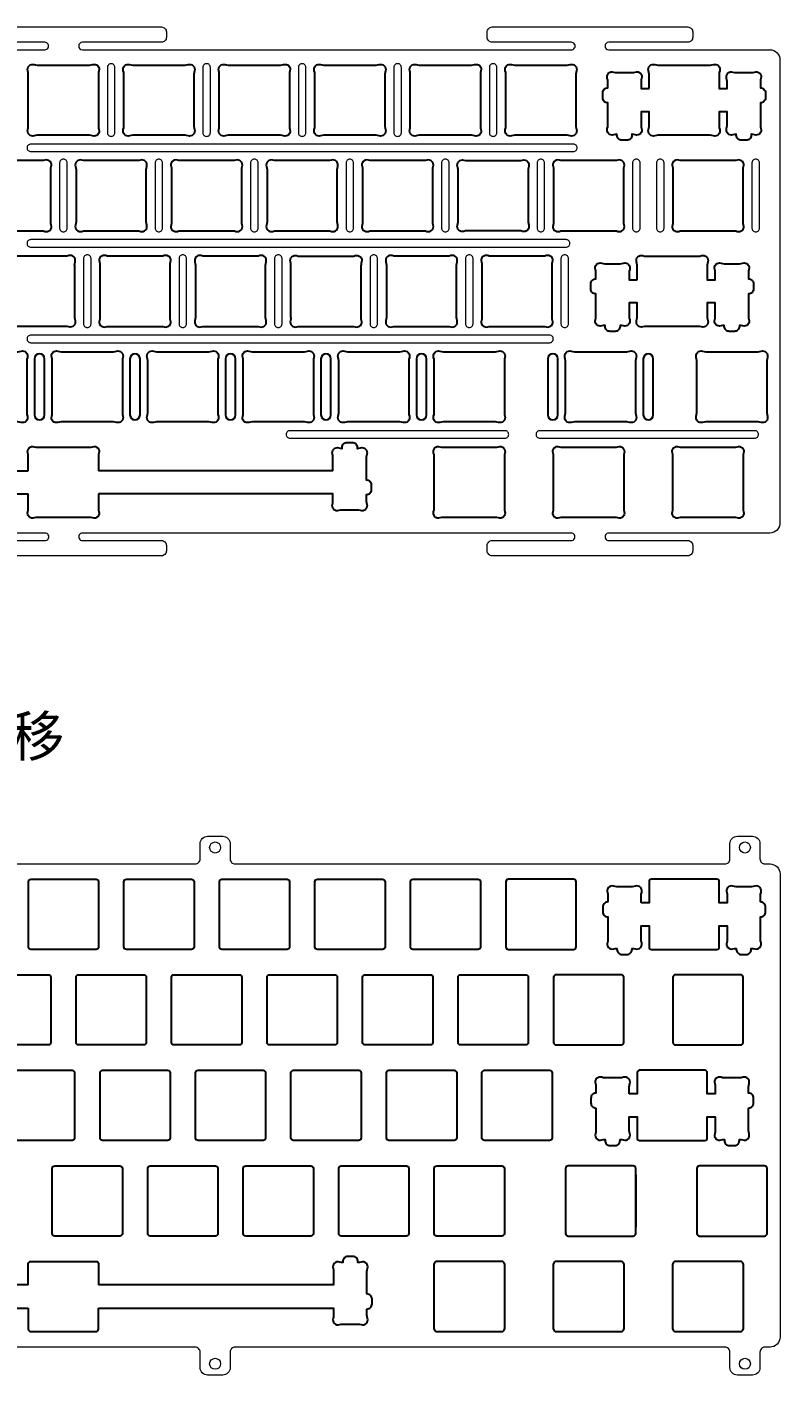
# Model space of a CAD drawing. Header units: millimetres. Extents: x 3201 to 5715, y 849 to 1652.
# Drawn here: x 4389.7 to 4540, y 1210.3 to 1479.1 of the extents above; entities that cross this region are included whole.
import ezdxf

# ---------------------------------------------------------------- set-up
doc = ezdxf.new("R2010")
doc.units = ezdxf.units.MM
doc.layers.add('1', color=7, linetype='Continuous', lineweight=0)
doc.layers.add('定位板 v10 v5 v1_定位板 v10 v5_定位板 v9_Sketch2', color=7, linetype='Continuous')
doc.styles.add('MtXpl_', font='')
doc.styles.get('MtXpl_').set_extended_font_data('SimSun')

msp = doc.modelspace()

# ---------------------------------------------------------------- linework, layer by layer
at = {"color": 0}
for p, q in [((4450.78, 1390.55), (4404.01, 1390.55)), ((4343.23, 1385.95), (4390.01, 1385.95))]:
    msp.add_line(p, q, dxfattribs=at)
msp.add_line((4511.18, 1250.19), (4511.18, 1239.75))
at = {"color": 7, "linetype": 'Continuous', "lineweight": 25}
for p, q in [((4470.97, 1219.42), (4470.97, 1232.42)), ((4484.97, 1232.42), (4484.97, 1219.42)), ((4494.78, 1219.42), (4494.78, 1232.42)), ((4508.78, 1232.42), (4508.78, 1219.42)), ((4518.59, 1219.42), (4518.59, 1232.42)), ((4532.59, 1232.42), (4532.59, 1219.42))]:
    msp.add_line(p, q, dxfattribs=at)
at = {"color": 7}
msp.add_line((4343.27, 1223.62), (4390.01, 1223.62), dxfattribs=at)
for points in [[(4404.1, 1470.29, 0.078597), (4404.01, 1469.67), (4404.01, 1459.23, 0.078597), (4404.1, 1458.61, -0.612516), (4402.84, 1457.35, 0.078597), (4402.23, 1457.45), (4391.78, 1457.45, 0.078597), (4391.17, 1457.35, -0.612516), (4389.91, 1458.61, 0.078597), (4390.01, 1459.23), (4390.01, 1469.67, 0.078597), (4389.91, 1470.29, -0.612516), (4391.17, 1471.55, 0.078597), (4391.78, 1471.45), (4402.23, 1471.45, 0.078597), (4402.84, 1471.55, -0.612516)], [(4423.15, 1470.29, 0.078597), (4423.06, 1469.67), (4423.06, 1459.23, 0.078597), (4423.15, 1458.61, -0.612516), (4421.89, 1457.35, 0.078597), (4421.28, 1457.45), (4410.83, 1457.45, 0.078597), (4410.22, 1457.35, -0.612516), (4408.96, 1458.61, 0.078597), (4409.06, 1459.23), (4409.06, 1469.67, 0.078597), (4408.96, 1470.29, -0.612516), (4410.22, 1471.55, 0.078597), (4410.83, 1471.45), (4421.28, 1471.45, 0.078597), (4421.89, 1471.55, -0.612516)], [(4442.2, 1470.29, 0.078597), (4442.11, 1469.67), (4442.11, 1459.23, 0.078597), (4442.2, 1458.61, -0.612516), (4440.94, 1457.35, 0.078597), (4440.33, 1457.45), (4429.88, 1457.45, 0.078597), (4429.27, 1457.35, -0.612516), (4428.01, 1458.61, 0.078597), (4428.11, 1459.23), (4428.11, 1469.67, 0.078597), (4428.01, 1470.29, -0.612516), (4429.27, 1471.55, 0.078597), (4429.88, 1471.45), (4440.33, 1471.45, 0.078597), (4440.94, 1471.55, -0.612516)], [(4461.25, 1470.29, 0.078597), (4461.16, 1469.67), (4461.16, 1459.23, 0.078597), (4461.25, 1458.61, -0.612516), (4459.99, 1457.35, 0.078597), (4459.38, 1457.45), (4448.93, 1457.45, 0.078597), (4448.32, 1457.35, -0.612516), (4447.06, 1458.61, 0.078597), (4447.16, 1459.23), (4447.16, 1469.67, 0.078597), (4447.06, 1470.29, -0.612516), (4448.32, 1471.55, 0.078597), (4448.93, 1471.45), (4459.38, 1471.45, 0.078597), (4459.99, 1471.55, -0.612516)], [(4480.3, 1470.29, 0.078597), (4480.21, 1469.67), (4480.21, 1459.23, 0.078597), (4480.3, 1458.61, -0.612516), (4479.04, 1457.35, 0.078597), (4478.43, 1457.45), (4467.98, 1457.45, 0.078597), (4467.37, 1457.35, -0.612516), (4466.11, 1458.61, 0.078597), (4466.21, 1459.23), (4466.21, 1469.67, 0.078597), (4466.11, 1470.29, -0.612516), (4467.37, 1471.55, 0.078597), (4467.98, 1471.45), (4478.43, 1471.45, 0.078597), (4479.04, 1471.55, -0.612516)], [(4498.09, 1457.35, 0.078597), (4497.48, 1457.45), (4487.03, 1457.45, 0.078597), (4486.42, 1457.35, -0.612516), (4485.16, 1458.61, 0.078597), (4485.26, 1459.23), (4485.26, 1469.67, 0.078597), (4485.16, 1470.29, -0.612516), (4486.42, 1471.55, 0.078597), (4487.03, 1471.45), (4497.48, 1471.45, 0.078597), (4498.09, 1471.55, -0.612516), (4499.35, 1470.29, 0.078597), (4499.26, 1469.67), (4499.26, 1459.23, 0.078597), (4499.35, 1458.61, -0.612516)], [(4380.38, 1439.56, 0.612516), (4381.64, 1438.3, -0.078597), (4382.26, 1438.4), (4392.7, 1438.4, -0.078597), (4393.32, 1438.3, 0.612516), (4394.58, 1439.56, -0.078597), (4394.48, 1440.18), (4394.48, 1450.62, -0.078597), (4394.58, 1451.24, 0.612516), (4393.32, 1452.5, -0.078597), (4392.7, 1452.4), (4382.26, 1452.4, -0.078597), (4381.64, 1452.5, 0.612516), (4380.38, 1451.24, -0.078597), (4380.48, 1450.62), (4380.48, 1440.18, -0.078597)], [(4399.43, 1439.56, 0.612516), (4400.69, 1438.3, -0.078597), (4401.31, 1438.4), (4411.75, 1438.4, -0.078597), (4412.37, 1438.3, 0.612516), (4413.63, 1439.56, -0.078597), (4413.53, 1440.18), (4413.53, 1450.62, -0.078597), (4413.63, 1451.24, 0.612516), (4412.37, 1452.5, -0.078597), (4411.75, 1452.4), (4401.31, 1452.4, -0.078597), (4400.69, 1452.5, 0.612516), (4399.43, 1451.24, -0.078597), (4399.53, 1450.62), (4399.53, 1440.18, -0.078597)], [(4451.73, 1451.24, 0.612516), (4450.47, 1452.5, -0.078597), (4449.85, 1452.4), (4439.41, 1452.4, -0.078597), (4438.79, 1452.5, 0.612516), (4437.53, 1451.24, -0.078597), (4437.63, 1450.62), (4437.63, 1440.18, -0.078597), (4437.53, 1439.56, 0.612516), (4438.79, 1438.3, -0.078597), (4439.41, 1438.4), (4449.85, 1438.4, -0.078597), (4450.47, 1438.3, 0.612516), (4451.73, 1439.56, -0.078597), (4451.63, 1440.18), (4451.63, 1450.62, -0.078597)], [(4476.89, 1452.5, 0.078597), (4477.51, 1452.4), (4487.95, 1452.4, 0.078597), (4488.57, 1452.5, -0.612516), (4489.83, 1451.24, 0.078597), (4489.73, 1450.62), (4489.73, 1440.18, 0.078597), (4489.83, 1439.56, -0.612516), (4488.57, 1438.3, 0.078597), (4487.95, 1438.4), (4477.51, 1438.4, 0.078597), (4476.89, 1438.3, -0.612516), (4475.63, 1439.56, 0.078597), (4475.73, 1440.18), (4475.73, 1450.62, 0.078597), (4475.63, 1451.24, -0.612516)], [(4495.94, 1452.5, 0.612516), (4494.68, 1451.24, -0.078597), (4494.78, 1450.62), (4494.78, 1440.18, -0.078597), (4494.68, 1439.56, 0.612516), (4495.94, 1438.3, -0.078597), (4496.56, 1438.4), (4507, 1438.4, -0.078597), (4507.62, 1438.3, 0.612516), (4508.88, 1439.56, -0.078597), (4508.78, 1440.18), (4508.78, 1450.62, -0.078597), (4508.88, 1451.24, 0.612516), (4507.62, 1452.5, -0.078597), (4507, 1452.4), (4496.56, 1452.4, -0.078597)], [(4532.69, 1451.24, 0.612516), (4531.43, 1452.5, -0.078597), (4530.81, 1452.4), (4520.37, 1452.4, -0.078597), (4519.75, 1452.5, 0.612516), (4518.49, 1451.24, -0.078597), (4518.59, 1450.62), (4518.59, 1440.18, -0.078597), (4518.49, 1439.56, 0.612516), (4519.75, 1438.3, -0.078597), (4520.37, 1438.4), (4530.81, 1438.4, -0.078597), (4531.43, 1438.3, 0.612516), (4532.69, 1439.56, -0.078597), (4532.59, 1440.18), (4532.59, 1450.62, -0.078597)], [(4405.45, 1433.45, 0.612516), (4404.19, 1432.19, -0.078597), (4404.29, 1431.57), (4404.29, 1421.13, -0.078597), (4404.19, 1420.51, 0.612516), (4405.45, 1419.25, -0.078597), (4406.07, 1419.35), (4416.51, 1419.35, -0.078597), (4417.13, 1419.25, 0.612516), (4418.39, 1420.51, -0.078597), (4418.29, 1421.13), (4418.29, 1431.57, -0.078597), (4418.39, 1432.19, 0.612516), (4417.13, 1433.45, -0.078597), (4416.51, 1433.35), (4406.07, 1433.35, -0.078597)], [(4424.51, 1433.45, 0.612516), (4423.25, 1432.19, -0.078597), (4423.34, 1431.57), (4423.34, 1421.13, -0.078597), (4423.25, 1420.51, 0.612516), (4424.51, 1419.25, -0.078597), (4425.12, 1419.35), (4435.56, 1419.35, -0.078597), (4436.18, 1419.25, 0.612516), (4437.44, 1420.51, -0.078597), (4437.34, 1421.13), (4437.34, 1431.57, -0.078597), (4437.44, 1432.19, 0.612516), (4436.18, 1433.45, -0.078597), (4435.56, 1433.35), (4425.12, 1433.35, -0.078597)], [(4462.61, 1433.45, 0.612516), (4461.35, 1432.19, -0.078597), (4461.44, 1431.57), (4461.44, 1421.13, -0.078597), (4461.35, 1420.51, 0.612516), (4462.61, 1419.25, -0.078597), (4463.22, 1419.35), (4473.66, 1419.35, -0.078597), (4474.28, 1419.25, 0.612516), (4475.54, 1420.51, -0.078597), (4475.44, 1421.13), (4475.44, 1431.57, -0.078597), (4475.54, 1432.19, 0.612516), (4474.28, 1433.45, -0.078597), (4473.66, 1433.35), (4463.22, 1433.35, -0.078597)], [(4494.59, 1432.19, 0.612516), (4493.33, 1433.45, -0.078597), (4492.71, 1433.35), (4482.27, 1433.35, -0.078597), (4481.66, 1433.45, 0.612516), (4480.4, 1432.19, -0.078597), (4480.49, 1431.57), (4480.49, 1421.13, -0.078597), (4480.4, 1420.51, 0.612516), (4481.66, 1419.25, -0.078597), (4482.27, 1419.35), (4492.71, 1419.35, -0.078597), (4493.33, 1419.25, 0.612516), (4494.59, 1420.51, -0.078597), (4494.49, 1421.13), (4494.49, 1431.57, -0.078597)]]:
    msp.add_lwpolyline(points, format="xyb", close=True, dxfattribs=at)
at = {"color": 0}
for points in [[(4513.83, 1466.75), (4513.83, 1469.67, 0.078597), (4513.73, 1470.29, -0.612516), (4514.99, 1471.55, 0.078597), (4515.61, 1471.45), (4526.05, 1471.45, 0.078597), (4526.67, 1471.55, -0.612516), (4527.93, 1470.29, 0.078597), (4527.83, 1469.67), (4527.83, 1466.75), (4529.41, 1466.75), (4529.41, 1468.17, 0.078597), (4529.31, 1468.79, -0.612516), (4530.57, 1470.05, 0.078597), (4531.18, 1469.95), (4534.28, 1469.95, 0.078597), (4534.89, 1470.05, -0.612516), (4536.15, 1468.79, 0.078597), (4536.06, 1468.17), (4536.06, 1466.92, -0.414214), (4537.06, 1465.92), (4537.06, 1464.92, -0.414214), (4536.06, 1463.92), (4536.06, 1459.43, 0.078597), (4536.15, 1458.81, -0.612516), (4534.89, 1457.55, 0.078597), (4534.28, 1457.65), (4534.23, 1457.65), (4534.23, 1457.45, -0.414214), (4533.23, 1456.45), (4532.23, 1456.45, -0.414214), (4531.23, 1457.45), (4531.23, 1457.65), (4531.18, 1457.65, 0.078597), (4530.57, 1457.55, -0.612516), (4529.31, 1458.81, 0.078597), (4529.41, 1459.43), (4529.41, 1462.15), (4527.83, 1462.15), (4527.83, 1459.23, 0.078597), (4527.93, 1458.61, -0.612516), (4526.67, 1457.35, 0.078597), (4526.05, 1457.45), (4515.61, 1457.45, 0.078597), (4514.99, 1457.35, -0.612516), (4513.73, 1458.61, 0.078597), (4513.83, 1459.23), (4513.83, 1462.15), (4512.26, 1462.15), (4512.26, 1459.43, 0.078597), (4512.35, 1458.81, -0.612516), (4511.09, 1457.55, 0.078597), (4510.48, 1457.65), (4510.43, 1457.65), (4510.43, 1457.45, -0.414214), (4509.43, 1456.45), (4508.43, 1456.45, -0.414214), (4507.43, 1457.45), (4507.43, 1457.65), (4507.38, 1457.65, 0.078597), (4506.77, 1457.55, -0.612516), (4505.51, 1458.81, 0.078597), (4505.61, 1459.43), (4505.61, 1463.92, -0.414214), (4504.61, 1464.92), (4504.61, 1465.92, -0.414214), (4505.61, 1466.92), (4505.61, 1468.17, 0.078597), (4505.51, 1468.79, -0.612516), (4506.77, 1470.05, 0.078597), (4507.38, 1469.95), (4510.48, 1469.95, 0.078597), (4511.09, 1470.05, -0.612516), (4512.35, 1468.79, 0.078597), (4512.26, 1468.17), (4512.26, 1466.75)], [(4511.45, 1428.65), (4511.45, 1431.57, 0.078597), (4511.35, 1432.19, -0.612516), (4512.61, 1433.45, 0.078597), (4513.23, 1433.35), (4523.67, 1433.35, 0.078597), (4524.29, 1433.45, -0.612516), (4525.55, 1432.19, 0.078597), (4525.45, 1431.57), (4525.45, 1428.65), (4527.02, 1428.65), (4527.02, 1430.07, 0.078597), (4526.93, 1430.69, -0.612516), (4528.19, 1431.95, 0.078597), (4528.8, 1431.85), (4531.89, 1431.85, 0.078597), (4532.51, 1431.95, -0.612516), (4533.77, 1430.69, 0.078597), (4533.67, 1430.07), (4533.67, 1428.82, -0.414214), (4534.67, 1427.82), (4534.67, 1426.82, -0.414214), (4533.67, 1425.82), (4533.67, 1421.33, 0.078597), (4533.77, 1420.71, -0.612516), (4532.51, 1419.45, 0.078597), (4531.89, 1419.55), (4531.85, 1419.55), (4531.85, 1419.35, -0.414214), (4530.85, 1418.35), (4529.85, 1418.35, -0.414214), (4528.85, 1419.35), (4528.85, 1419.55), (4528.8, 1419.55, 0.078597), (4528.19, 1419.45, -0.612516), (4526.93, 1420.71, 0.078597), (4527.02, 1421.33), (4527.02, 1424.05), (4525.45, 1424.05), (4525.45, 1421.13, 0.078597), (4525.55, 1420.51, -0.612516), (4524.29, 1419.25, 0.078597), (4523.67, 1419.35), (4513.23, 1419.35, 0.078597), (4512.61, 1419.25, -0.612516), (4511.35, 1420.51, 0.078597), (4511.45, 1421.13), (4511.45, 1424.05), (4509.87, 1424.05), (4509.87, 1421.33, 0.078597), (4509.97, 1420.71, -0.612516), (4508.71, 1419.45, 0.078597), (4508.09, 1419.55), (4508.05, 1419.55), (4508.05, 1419.35, -0.414214), (4507.05, 1418.35), (4506.05, 1418.35, -0.414214), (4505.05, 1419.35), (4505.05, 1419.55), (4505, 1419.55, 0.078597), (4504.39, 1419.45, -0.612516), (4503.13, 1420.71, 0.078597), (4503.22, 1421.33), (4503.22, 1425.82, -0.414214), (4502.22, 1426.82), (4502.22, 1427.82, -0.414214), (4503.22, 1428.82), (4503.22, 1430.07, 0.078597), (4503.13, 1430.69, -0.612516), (4504.39, 1431.95, 0.078597), (4505, 1431.85), (4508.09, 1431.85, 0.078597), (4508.71, 1431.95, -0.612516), (4509.97, 1430.69, 0.078597), (4509.87, 1430.07), (4509.87, 1428.65)]]:
    msp.add_lwpolyline(points, format="xyb", close=True, dxfattribs=at)
at = {"color": 7}
for points in [[(4432.58, 1450.62, -0.078597), (4432.68, 1451.24, 0.612516), (4431.42, 1452.5, -0.078597), (4430.8, 1452.4), (4420.36, 1452.4, -0.078597), (4419.74, 1452.5, 0.612516), (4418.48, 1451.24, -0.078597), (4418.58, 1450.62), (4418.58, 1440.18, -0.078597), (4418.48, 1439.56, 0.612516), (4419.74, 1438.3, -0.078597), (4420.36, 1438.4), (4430.8, 1438.4, -0.078597), (4431.42, 1438.3, 0.612516), (4432.68, 1439.56, -0.078597), (4432.58, 1440.18), (4432.58, 1450.62)], [(4470.68, 1450.62, -0.078597), (4470.78, 1451.24, 0.612516), (4469.52, 1452.5, -0.078597), (4468.9, 1452.4), (4458.46, 1452.4, -0.078597), (4457.84, 1452.5, 0.612516), (4456.58, 1451.24, -0.078597), (4456.68, 1450.62), (4456.68, 1440.18, -0.078597), (4456.58, 1439.56, 0.612516), (4457.84, 1438.3, -0.078597), (4458.46, 1438.4), (4468.9, 1438.4, -0.078597), (4469.52, 1438.3, 0.612516), (4470.78, 1439.56, -0.078597), (4470.68, 1440.18), (4470.68, 1450.62)], [(4399.24, 1431.57, -0.078597), (4399.34, 1432.19, 0.612516), (4398.08, 1433.45, -0.078597), (4397.46, 1433.35), (4387.02, 1433.35, -0.078597), (4386.4, 1433.45, 0.612516), (4385.14, 1432.19, -0.078597), (4385.24, 1431.57), (4385.24, 1421.13)], [(4442.39, 1421.13), (4442.39, 1431.57, 0.078597), (4442.3, 1432.19, -0.612516), (4443.56, 1433.45, 0.078597), (4444.17, 1433.35), (4454.61, 1433.35, 0.078597), (4455.23, 1433.45, -0.612516), (4456.49, 1432.19, 0.078597), (4456.39, 1431.57)], [(4399.24, 1431.57), (4399.24, 1421.13, 0.078597), (4399.34, 1420.51, -0.612516), (4398.08, 1419.25, 0.078597), (4397.46, 1419.35), (4387.02, 1419.35, 0.078597), (4386.4, 1419.25, -0.612516), (4385.14, 1420.51, 0.078597), (4385.24, 1421.13)], [(4442.39, 1421.13, -0.078597), (4442.3, 1420.51, 0.612516), (4443.56, 1419.25, -0.078597), (4444.17, 1419.35), (4454.61, 1419.35, -0.078597), (4455.23, 1419.25, 0.612516), (4456.49, 1420.51, -0.078597), (4456.39, 1421.13), (4456.39, 1431.57)], [(4404.01, 1223.62), (4450.92, 1223.62), (4450.92, 1222.17, -0.078597), (4450.83, 1221.56, 0.612516), (4452.09, 1220.3, -0.078597), (4452.7, 1220.39), (4455.79, 1220.39, -0.078597), (4456.41, 1220.3, 0.612516), (4457.67, 1221.56, -0.078597), (4457.57, 1222.17), (4457.57, 1223.42, 0.414214), (4458.57, 1224.42), (4458.57, 1225.42, 0.414214), (4457.57, 1226.42), (4457.57, 1230.91, -0.078597), (4457.67, 1231.53, 0.612516), (4456.41, 1232.79, -0.078597), (4455.79, 1232.69), (4455.75, 1232.69), (4455.75, 1232.89, 0.414214), (4454.75, 1233.89), (4453.75, 1233.89, 0.414214), (4452.75, 1232.89), (4452.75, 1232.69), (4452.7, 1232.69, -0.078597), (4452.09, 1232.79, 0.612516), (4450.83, 1231.53, -0.078597), (4450.92, 1230.91), (4450.92, 1228.22), (4404.01, 1228.22)]]:
    msp.add_lwpolyline(points, format="xyb", dxfattribs=at)
for points in [[(4387.94, 1414.3, 0.078597), (4388.56, 1414.4, -0.612516), (4389.82, 1413.14, 0.078597), (4389.72, 1412.52), (4389.72, 1402.08, 0.078597), (4389.82, 1401.46, -0.612516), (4388.56, 1400.2, 0.078597), (4387.94, 1400.3), (4377.5, 1400.3, 0.078597), (4376.88, 1400.2, -0.612516), (4375.62, 1401.46, 0.078597), (4375.72, 1402.08), (4375.72, 1412.52, 0.078597), (4375.62, 1413.14, -0.612516), (4376.88, 1414.4, 0.078597), (4377.5, 1414.3)], [(4406.99, 1414.3, 0.078597), (4407.61, 1414.4, -0.612516), (4408.87, 1413.14, 0.078597), (4408.77, 1412.52), (4408.77, 1402.08, 0.078597), (4408.87, 1401.46, -0.612516), (4407.61, 1400.2, 0.078597), (4406.99, 1400.3), (4396.55, 1400.3, 0.078597), (4395.93, 1400.2, -0.612516), (4394.67, 1401.46, 0.078597), (4394.77, 1402.08), (4394.77, 1412.52, 0.078597), (4394.67, 1413.14, -0.612516), (4395.93, 1414.4, 0.078597), (4396.55, 1414.3)], [(4426.04, 1414.3, 0.078597), (4426.66, 1414.4, -0.612516), (4427.92, 1413.14, 0.078597), (4427.82, 1412.52), (4427.82, 1402.08, 0.078597), (4427.92, 1401.46, -0.612516), (4426.66, 1400.2, 0.078597), (4426.04, 1400.3), (4415.6, 1400.3, 0.078597), (4414.98, 1400.2, -0.612516), (4413.72, 1401.46, 0.078597), (4413.82, 1402.08), (4413.82, 1412.52, 0.078597), (4413.72, 1413.14, -0.612516), (4414.98, 1414.4, 0.078597), (4415.6, 1414.3)], [(4445.09, 1414.3, 0.078597), (4445.71, 1414.4, -0.612516), (4446.97, 1413.14, 0.078597), (4446.87, 1412.52), (4446.87, 1402.08, 0.078597), (4446.97, 1401.46, -0.612516), (4445.71, 1400.2, 0.078597), (4445.09, 1400.3), (4434.65, 1400.3, 0.078597), (4434.03, 1400.2, -0.612516), (4432.77, 1401.46, 0.078597), (4432.87, 1402.08), (4432.87, 1412.52, 0.078597), (4432.77, 1413.14, -0.612516), (4434.03, 1414.4, 0.078597), (4434.65, 1414.3)], [(4464.14, 1414.3, 0.078597), (4464.76, 1414.4, -0.612516), (4466.02, 1413.14, 0.078597), (4465.92, 1412.52), (4465.92, 1402.08, 0.078597), (4466.02, 1401.46, -0.612516), (4464.76, 1400.2, 0.078597), (4464.14, 1400.3), (4453.7, 1400.3, 0.078597), (4453.08, 1400.2, -0.612516), (4451.82, 1401.46, 0.078597), (4451.92, 1402.08), (4451.92, 1412.52, 0.078597), (4451.82, 1413.14, -0.612516), (4453.08, 1414.4, 0.078597), (4453.7, 1414.3)], [(4483.19, 1414.3, 0.078597), (4483.81, 1414.4, -0.612516), (4485.07, 1413.14, 0.078597), (4484.97, 1412.52), (4484.97, 1402.08, 0.078597), (4485.07, 1401.46, -0.612516), (4483.81, 1400.2, 0.078597), (4483.19, 1400.3), (4472.75, 1400.3, 0.078597), (4472.13, 1400.2, -0.612516), (4470.87, 1401.46, 0.078597), (4470.97, 1402.08), (4470.97, 1412.52, 0.078597), (4470.87, 1413.14, -0.612516), (4472.13, 1414.4, 0.078597), (4472.75, 1414.3)], [(4509.38, 1414.3, 0.078597), (4510, 1414.4, -0.612516), (4511.26, 1413.14, 0.078597), (4511.16, 1412.52), (4511.16, 1402.08, 0.078597), (4511.26, 1401.46, -0.612516), (4510, 1400.2, 0.078597), (4509.38, 1400.3), (4498.94, 1400.3, 0.078597), (4498.32, 1400.2, -0.612516), (4497.06, 1401.46, 0.078597), (4497.16, 1402.08), (4497.16, 1412.52, 0.078597), (4497.06, 1413.14, -0.612516), (4498.32, 1414.4, 0.078597), (4498.94, 1414.3)], [(4535.58, 1414.3, 0.078597), (4536.19, 1414.4, -0.612516), (4537.45, 1413.14, 0.078597), (4537.36, 1412.52), (4537.36, 1402.08, 0.078597), (4537.45, 1401.46, -0.612516), (4536.19, 1400.2, 0.078597), (4535.58, 1400.3), (4525.14, 1400.3, 0.078597), (4524.52, 1400.2, -0.612516), (4523.26, 1401.46, 0.078597), (4523.36, 1402.08), (4523.36, 1412.52, 0.078597), (4523.26, 1413.14, -0.612516), (4524.52, 1414.4, 0.078597), (4525.14, 1414.3)], [(4485.07, 1394.09, 0.078597), (4484.97, 1393.47), (4484.97, 1383.03, 0.078597), (4485.07, 1382.41, -0.612516), (4483.81, 1381.15, 0.078597), (4483.19, 1381.25), (4472.75, 1381.25, 0.078597), (4472.13, 1381.15, -0.612516), (4470.87, 1382.41, 0.078597), (4470.97, 1383.03), (4470.97, 1393.47, 0.078597), (4470.87, 1394.09, -0.612516), (4472.13, 1395.35, 0.078597), (4472.75, 1395.25), (4483.19, 1395.25, 0.078597), (4483.81, 1395.35, -0.612516)], [(4508.88, 1394.09, 0.078597), (4508.78, 1393.47), (4508.78, 1383.03, 0.078597), (4508.88, 1382.41, -0.612516), (4507.62, 1381.15, 0.078597), (4507, 1381.25), (4496.56, 1381.25, 0.078597), (4495.94, 1381.15, -0.612516), (4494.68, 1382.41, 0.078597), (4494.78, 1383.03), (4494.78, 1393.47, 0.078597), (4494.68, 1394.09, -0.612516), (4495.94, 1395.35, 0.078597), (4496.56, 1395.25), (4507, 1395.25, 0.078597), (4507.62, 1395.35, -0.612516)], [(4519.76, 1395.35, 0.078597), (4520.37, 1395.25), (4530.81, 1395.25, 0.078597), (4531.43, 1395.35, -0.612516), (4532.69, 1394.09, 0.078597), (4532.59, 1393.47), (4532.59, 1383.03, 0.078597), (4532.69, 1382.41, -0.612516), (4531.43, 1381.15, 0.078597), (4530.81, 1381.25), (4520.37, 1381.25, 0.078597), (4519.76, 1381.15, -0.612516), (4518.5, 1382.41, 0.078597), (4518.59, 1383.03), (4518.59, 1393.47, 0.078597), (4518.5, 1394.09, -0.612516)]]:
    msp.add_lwpolyline(points, format="xyb", close=True)
for points in [[(4393.24, 1401.72), (4393.24, 1412.88, 1), (4391.24, 1412.88)], [(4412.29, 1401.72), (4412.29, 1412.88, 1), (4410.29, 1412.88)], [(4431.34, 1401.72), (4431.34, 1412.88, 1), (4429.34, 1412.88)], [(4450.39, 1401.72), (4450.39, 1412.88, 1), (4448.39, 1412.88)], [(4469.44, 1401.72), (4469.44, 1412.88, 1), (4467.44, 1412.88)], [(4495.64, 1401.72), (4495.64, 1412.88, 1), (4493.64, 1412.88)], [(4514.69, 1401.72), (4514.69, 1412.88, 1), (4512.69, 1412.88)], [(4391.24, 1412.88), (4391.24, 1401.72, 1), (4393.24, 1401.72)], [(4410.29, 1412.88), (4410.29, 1401.72, 1), (4412.29, 1401.72)], [(4429.34, 1412.88), (4429.34, 1401.72, 1), (4431.34, 1401.72)], [(4448.39, 1412.88), (4448.39, 1401.72, 1), (4450.39, 1401.72)], [(4467.44, 1412.88), (4467.44, 1401.72, 1), (4469.44, 1401.72)], [(4493.64, 1412.88), (4493.64, 1401.72, 1), (4495.64, 1401.72)], [(4512.69, 1412.88), (4512.69, 1401.72, 1), (4514.69, 1401.72)], [(4390.01, 1390.55), (4390.01, 1393.47, 0.078597), (4389.91, 1394.09, -0.612516), (4391.17, 1395.35, 0.078597), (4391.79, 1395.25), (4402.23, 1395.25, 0.078597), (4402.84, 1395.35, -0.612516), (4404.1, 1394.09, 0.078597), (4404.01, 1393.47), (4404.01, 1390.55)], [(4450.78, 1390.55), (4450.78, 1393.24, 0.078597), (4450.68, 1393.86, -0.612516), (4451.94, 1395.12, 0.078597), (4452.56, 1395.02), (4452.61, 1395.02), (4452.61, 1395.22, -0.414214), (4453.61, 1396.22), (4454.61, 1396.22, -0.414214), (4455.61, 1395.22), (4455.61, 1395.02), (4455.65, 1395.02, 0.078597), (4456.27, 1395.12, -0.612516), (4457.53, 1393.86, 0.078597), (4457.43, 1393.24), (4457.43, 1388.75, -0.414214), (4458.43, 1387.75), (4458.43, 1386.75, -0.414214), (4457.43, 1385.75), (4457.43, 1384.5, 0.078597), (4457.53, 1383.88, -0.612516), (4456.27, 1382.62, 0.078597), (4455.65, 1382.72), (4452.56, 1382.72, 0.078597), (4451.94, 1382.62, -0.612516), (4450.68, 1383.88, 0.078597), (4450.78, 1384.5), (4450.78, 1385.95), (4404.01, 1385.95)], [(4404.01, 1385.95), (4404.01, 1383.03, 0.078597), (4404.1, 1382.41, -0.612516), (4402.84, 1381.15, 0.078597), (4402.23, 1381.25), (4391.79, 1381.25, 0.078597), (4391.17, 1381.15, -0.612516), (4389.91, 1382.41, 0.078597), (4390.01, 1383.03), (4390.01, 1385.95)], [(4390.01, 1228.22), (4390.01, 1232.42, -0.414214), (4390.51, 1232.92), (4403.51, 1232.92, -0.414214), (4404.01, 1232.42), (4404.01, 1228.22)]]:
    msp.add_lwpolyline(points, format="xyb")
msp.add_lwpolyline([(4343.23, 1390.55), (4390.01, 1390.55)])
at = {"color": 7, "linetype": 'Continuous', "lineweight": 25}
for points in [[(4484.97, 1232.42, 0.414214), (4484.47, 1232.92), (4471.47, 1232.92, 0.414214), (4470.97, 1232.42)], [(4508.78, 1232.42, 0.414214), (4508.28, 1232.92), (4495.28, 1232.92, 0.414214), (4494.78, 1232.42)], [(4532.59, 1232.42, 0.414214), (4532.09, 1232.92), (4519.09, 1232.92, 0.414214), (4518.59, 1232.42)], [(4390.01, 1223.62), (4390.01, 1219.42, 0.414214), (4390.51, 1218.92), (4403.51, 1218.92, 0.414214), (4404.01, 1219.42), (4404.01, 1223.62)], [(4470.97, 1219.42, 0.414214), (4471.47, 1218.92), (4484.47, 1218.92, 0.414214), (4484.97, 1219.42)], [(4494.78, 1219.42, 0.414214), (4495.28, 1218.92), (4508.28, 1218.92, 0.414214), (4508.78, 1219.42)], [(4518.59, 1219.42, 0.414214), (4519.09, 1218.92), (4532.09, 1218.92, 0.414214), (4532.59, 1219.42)]]:
    msp.add_lwpolyline(points, format="xyb", dxfattribs=at)
at = {"color": 7}
msp.add_lwpolyline([(4390.01, 1228.22), (4343.27, 1228.22)], dxfattribs=at)
at = {"layer": '1'}
for points in [[(4377.56, 1479.05), (4416.56, 1479.05, -0.414214), (4417.56, 1478.05), (4417.56, 1477, -0.414214), (4416.56, 1476), (4400.81, 1476, 0.999996), (4400.81, 1474.5), (4498.3, 1474.5, 1.070015), (4498.3, 1476), (4482.55, 1476, -0.414214), (4481.55, 1477), (4481.55, 1478.05, -0.414214), (4482.55, 1479.05), (4521.55, 1479.05, -0.414214), (4522.55, 1478.05), (4522.55, 1477, -0.414214), (4521.55, 1476), (4505.8, 1476, 0.999996), (4505.8, 1474.5), (4537.95, 1474.5, -0.414214), (4539.95, 1472.5), (4539.95, 1380.15, -0.414213), (4537.95, 1378.15), (4505.8, 1378.15, 1.000003), (4505.8, 1376.65), (4521.55, 1376.65, -0.414214), (4522.55, 1375.65), (4522.55, 1374.6, -0.414214), (4521.55, 1373.6), (4482.55, 1373.6, -0.414214), (4481.55, 1374.6), (4481.55, 1375.65, -0.414214), (4482.55, 1376.65), (4498.3, 1376.65, 1.000004), (4498.3, 1378.15), (4400.81, 1378.15, 1.000003), (4400.81, 1376.65), (4416.56, 1376.65, -0.414214), (4417.56, 1375.65), (4417.56, 1374.6, -0.414214), (4416.56, 1373.6), (4377.56, 1373.6, -0.428049)], [(4305.82, 1474.5), (4393.31, 1474.5, 1.004198), (4393.31, 1476), (4377.56, 1476, -0.414214)], [(4377.56, 1376.65), (4393.31, 1376.65, 1.06449), (4393.31, 1378.15), (4295.82, 1378.15, 0.999996)], [(4370.88, 1312.17), (4423.28, 1312.17, 0.414214), (4424.28, 1313.17), (4424.28, 1316.19, -0.414214), (4425.78, 1317.69), (4428.78, 1317.69, -0.414214), (4430.28, 1316.19), (4430.28, 1313.17, 0.414214), (4431.28, 1312.17), (4528.96, 1312.17, 0.414214), (4529.96, 1313.17), (4529.96, 1316.19, -0.414214), (4531.46, 1317.69), (4534.46, 1317.69, -0.414214), (4535.96, 1316.19), (4535.96, 1313.17, 0.414214), (4536.96, 1312.17), (4537.97, 1312.17, -0.414214), (4539.97, 1310.17), (4539.97, 1217.82, -0.414214), (4537.97, 1215.82), (4536.96, 1215.82, 0.414214), (4535.96, 1214.82), (4535.96, 1211.75, -0.414214), (4534.46, 1210.25), (4531.46, 1210.25, -0.414214), (4529.96, 1211.75), (4529.96, 1214.82, 0.414214), (4528.96, 1215.82), (4431.28, 1215.82, 0.414214), (4430.28, 1214.82), (4430.28, 1211.75, -0.414214), (4428.78, 1210.25), (4425.78, 1210.25, -0.414214), (4424.28, 1211.75), (4424.28, 1214.82, 0.414214), (4423.28, 1215.82), (4370.88, 1215.82, 0.414214)]]:
    msp.add_lwpolyline(points, format="xyb", dxfattribs=at)
at = {"layer": '1', "color": 7, "linetype": 'Continuous', "lineweight": 18}
for points in [[(4405.78, 1470.98), (4405.78, 1457.98, 0.414214), (4406.53, 1457.23, 0.414214), (4407.28, 1457.98), (4407.28, 1470.98, 0.414214), (4406.53, 1471.73, 0.414214)], [(4424.83, 1470.98), (4424.83, 1457.98, 0.414214), (4425.58, 1457.23, 0.414214), (4426.33, 1457.98), (4426.33, 1470.98, 0.414214), (4425.58, 1471.73, 0.414214)], [(4443.88, 1470.98), (4443.88, 1457.98, 0.414214), (4444.63, 1457.23, 0.414214), (4445.38, 1457.98), (4445.38, 1470.98, 0.414214), (4444.63, 1471.73, 0.414214)], [(4462.93, 1470.98), (4462.93, 1457.98, 0.414214), (4463.68, 1457.23, 0.414214), (4464.43, 1457.98), (4464.43, 1470.98, 0.414214), (4463.68, 1471.73, 0.414214)], [(4481.98, 1470.98), (4481.98, 1457.98, 0.414214), (4482.73, 1457.23, 0.414214), (4483.48, 1457.98), (4483.48, 1470.98, 0.414214), (4482.73, 1471.73, 0.414214)], [(4390.5, 1454.2), (4498.75, 1454.2, 0.414214), (4499.5, 1454.95, 0.414214), (4498.75, 1455.7), (4390.5, 1455.7, 0.414214), (4389.75, 1454.95, 0.414214)], [(4396.25, 1451.93), (4396.25, 1438.93, 0.414214), (4397, 1438.18, 0.414214), (4397.75, 1438.93), (4397.75, 1451.93, 0.414214), (4397, 1452.68, 0.414214)], [(4415.3, 1451.93), (4415.3, 1438.93, 0.414214), (4416.05, 1438.18, 0.414214), (4416.8, 1438.93), (4416.8, 1451.93, 0.414214), (4416.05, 1452.68, 0.414214)], [(4434.35, 1451.93), (4434.35, 1438.93, 0.414214), (4435.1, 1438.18, 0.414214), (4435.85, 1438.93), (4435.85, 1451.93, 0.414214), (4435.1, 1452.68, 0.414214)], [(4453.4, 1451.93), (4453.4, 1438.93, 0.414214), (4454.15, 1438.18, 0.414214), (4454.9, 1438.93), (4454.9, 1451.93, 0.414214), (4454.15, 1452.68, 0.414214)], [(4472.45, 1451.93), (4472.45, 1438.93, 0.414214), (4473.2, 1438.18, 0.414214), (4473.95, 1438.93), (4473.95, 1451.93, 0.414214), (4473.2, 1452.68, 0.414214)], [(4491.5, 1451.93), (4491.5, 1438.93, 0.414214), (4492.25, 1438.18, 0.414214), (4493, 1438.93), (4493, 1451.93, 0.414214), (4492.25, 1452.68, 0.414214)], [(4510.55, 1451.93), (4510.55, 1438.93, 0.414214), (4511.3, 1438.18, 0.414214), (4512.05, 1438.93), (4512.05, 1451.93, 0.414214), (4511.3, 1452.68, 0.414214)], [(4515.32, 1451.93), (4515.32, 1438.93, 0.414214), (4516.07, 1438.18, 0.414214), (4516.82, 1438.93), (4516.82, 1451.93, 0.414214), (4516.07, 1452.68, 0.414214)], [(4534.37, 1451.93), (4534.37, 1438.93, 0.414214), (4535.12, 1438.18, 0.414214), (4535.87, 1438.93), (4535.87, 1451.93, 0.414214), (4535.12, 1452.68, 0.414214)], [(4390.5, 1436.65, 0.414214), (4389.75, 1435.9, 0.414214), (4390.5, 1435.15), (4497.28, 1435.15, 0.414214), (4498.03, 1435.9, 0.414214), (4497.28, 1436.65)], [(4401.02, 1432.88), (4401.02, 1419.88, 0.414214), (4401.77, 1419.13, 0.414214), (4402.52, 1419.88), (4402.52, 1432.88, 0.414214), (4401.77, 1433.63, 0.414214)], [(4420.07, 1432.88), (4420.07, 1419.88, 0.414214), (4420.82, 1419.13, 0.414214), (4421.57, 1419.88), (4421.57, 1432.88, 0.414214), (4420.82, 1433.63, 0.414214)], [(4439.12, 1432.88), (4439.12, 1419.88, 0.414214), (4439.87, 1419.13, 0.414214), (4440.62, 1419.88), (4440.62, 1432.88, 0.414214), (4439.87, 1433.63, 0.414214)], [(4458.17, 1432.88), (4458.17, 1419.88, 0.414214), (4458.92, 1419.13, 0.414214), (4459.67, 1419.88), (4459.67, 1432.88, 0.414214), (4458.92, 1433.63, 0.414214)], [(4477.22, 1432.88), (4477.22, 1419.88, 0.414214), (4477.97, 1419.13, 0.414214), (4478.72, 1419.88), (4478.72, 1432.88, 0.414214), (4477.97, 1433.63, 0.414214)], [(4496.27, 1432.88), (4496.27, 1419.88, 0.414214), (4497.02, 1419.13, 0.414214), (4497.77, 1419.88), (4497.77, 1432.88, 0.414214), (4497.02, 1433.63, 0.414214)], [(4390.5, 1416.1), (4493.99, 1416.1, 0.414214), (4494.74, 1416.85, 0.414214), (4493.99, 1417.6), (4390.5, 1417.6, 0.414214), (4389.75, 1416.85, 0.414214)], [(4442.19, 1398.55, 0.414214), (4441.44, 1397.8, 0.414214), (4442.19, 1397.05), (4485.09, 1397.05, 0.414214), (4485.84, 1397.8, 0.414214), (4485.09, 1398.55)], [(4492.04, 1398.55, 0.414214), (4491.29, 1397.8, 0.414214), (4492.04, 1397.05), (4534.94, 1397.05, 0.414214), (4535.69, 1397.8, 0.414214), (4534.94, 1398.55)]]:
    msp.add_lwpolyline(points, format="xyb", close=True, dxfattribs=at)
at = {"layer": '1'}
for centre in [(4427.28, 1315.44), (4532.96, 1315.44), (4427.28, 1212.5), (4532.96, 1212.5)]:
    msp.add_circle(centre, 1.1, dxfattribs=at)
at = {"layer": '定位板 v10 v5 v1_定位板 v10 v5_定位板 v9_Sketch2', "color": 7}
for points in [[(4390.02, 1295.62), (4390.02, 1308.62, -0.414214), (4390.52, 1309.12), (4403.52, 1309.12, -0.414214), (4404.02, 1308.62), (4404.02, 1295.62, -0.414217), (4403.52, 1295.12), (4390.52, 1295.12, -0.41421)], [(4409.07, 1295.62), (4409.07, 1308.62, -0.414214), (4409.57, 1309.12), (4422.57, 1309.12, -0.414214), (4423.07, 1308.62), (4423.07, 1295.62, -0.414217), (4422.57, 1295.12), (4409.57, 1295.12, -0.41421)], [(4428.12, 1295.62), (4428.12, 1308.62, -0.414214), (4428.62, 1309.12), (4441.62, 1309.12, -0.414214), (4442.12, 1308.62), (4442.12, 1295.62, -0.414217), (4441.62, 1295.12), (4428.62, 1295.12, -0.41421)], [(4447.17, 1295.62), (4447.17, 1308.62, -0.414214), (4447.67, 1309.12), (4460.67, 1309.12, -0.414214), (4461.17, 1308.62), (4461.17, 1295.62, -0.414217), (4460.67, 1295.12), (4447.67, 1295.12, -0.41421)], [(4466.22, 1295.62), (4466.22, 1308.62, -0.414214), (4466.72, 1309.12), (4479.72, 1309.12, -0.414214), (4480.22, 1308.62), (4480.22, 1295.62, -0.414217), (4479.72, 1295.12), (4466.72, 1295.12, -0.41421)], [(4499.27, 1295.62), (4499.27, 1308.62, 0.414214), (4498.77, 1309.12), (4485.77, 1309.12, 0.414214), (4485.27, 1308.62), (4485.27, 1295.62, 0.414217), (4485.77, 1295.12), (4498.77, 1295.12, 0.41421)], [(4512.27, 1304.42), (4512.27, 1305.84, -0.078597), (4512.37, 1306.46, 0.612516), (4511.11, 1307.72, -0.078597), (4510.49, 1307.62), (4507.4, 1307.62, -0.078597), (4506.78, 1307.72, 0.612516), (4505.52, 1306.46, -0.078597), (4505.62, 1305.84), (4505.62, 1304.59, 0.414214), (4504.62, 1303.59), (4504.62, 1302.59, 0.414214), (4505.62, 1301.59), (4505.62, 1297.1, -0.078597), (4505.52, 1296.48, 0.612516), (4506.78, 1295.23, -0.078597), (4507.4, 1295.32), (4507.44, 1295.32), (4507.44, 1295.12, 0.414214), (4508.44, 1294.12), (4509.44, 1294.12, 0.414214), (4510.44, 1295.12), (4510.44, 1295.32), (4510.49, 1295.32, -0.078597), (4511.11, 1295.23, 0.612516), (4512.37, 1296.48, -0.078597), (4512.27, 1297.1), (4512.27, 1299.82), (4513.84, 1299.82), (4513.84, 1295.62, 0.414217), (4514.34, 1295.12), (4527.34, 1295.12, 0.41421), (4527.84, 1295.62), (4527.84, 1299.82), (4529.42, 1299.82), (4529.42, 1297.1, -0.078597), (4529.32, 1296.48, 0.612516), (4530.58, 1295.23, -0.078597), (4531.2, 1295.32), (4531.24, 1295.32), (4531.24, 1295.12, 0.414214), (4532.24, 1294.12), (4533.24, 1294.12, 0.414214), (4534.24, 1295.12), (4534.24, 1295.32), (4534.29, 1295.32, -0.078597), (4534.91, 1295.23, 0.612516), (4536.17, 1296.48, -0.078597), (4536.07, 1297.1), (4536.07, 1301.59, 0.414214), (4537.07, 1302.59), (4537.07, 1303.59, 0.414214), (4536.07, 1304.59), (4536.07, 1305.84, -0.078597), (4536.17, 1306.46, 0.612516), (4534.91, 1307.72, -0.078597), (4534.29, 1307.62), (4531.2, 1307.62, -0.078597), (4530.58, 1307.72, 0.612516), (4529.32, 1306.46, -0.078597), (4529.42, 1305.84), (4529.42, 1304.42), (4527.84, 1304.42), (4527.84, 1308.62, 0.414214), (4527.34, 1309.12), (4514.34, 1309.12, 0.414214), (4513.84, 1308.62), (4513.84, 1304.42)], [(4380.49, 1276.57), (4380.49, 1289.57, -0.414214), (4380.99, 1290.07), (4393.99, 1290.07, -0.414214), (4394.49, 1289.57), (4394.49, 1276.57, -0.414217), (4393.99, 1276.07), (4380.99, 1276.07, -0.41421)], [(4399.54, 1276.57), (4399.54, 1289.57, -0.414214), (4400.04, 1290.07), (4413.04, 1290.07, -0.414214), (4413.54, 1289.57), (4413.54, 1276.57, -0.414217), (4413.04, 1276.07), (4400.04, 1276.07, -0.41421)], [(4418.59, 1276.57), (4418.59, 1289.57, -0.414214), (4419.09, 1290.07), (4432.09, 1290.07, -0.414214), (4432.59, 1289.57), (4432.59, 1276.57, -0.414217), (4432.09, 1276.07), (4419.09, 1276.07, -0.41421)], [(4437.65, 1276.57), (4437.65, 1289.57, -0.414214), (4438.15, 1290.07), (4451.14, 1290.07, -0.414214), (4451.64, 1289.57), (4451.64, 1276.57, -0.414217), (4451.14, 1276.07), (4438.15, 1276.07, -0.41421)], [(4456.7, 1276.57), (4456.7, 1289.57, -0.414214), (4457.2, 1290.07), (4470.19, 1290.07, -0.414214), (4470.69, 1289.57), (4470.69, 1276.57, -0.414217), (4470.19, 1276.07), (4457.2, 1276.07, -0.41421)], [(4475.75, 1276.57), (4475.75, 1289.57, -0.414214), (4476.25, 1290.07), (4489.24, 1290.07, -0.414214), (4489.74, 1289.57), (4489.74, 1276.57, -0.414217), (4489.24, 1276.07), (4476.25, 1276.07, -0.41421)], [(4508.79, 1276.57), (4508.79, 1289.57, 0.414214), (4508.29, 1290.07), (4495.3, 1290.07, 0.414214), (4494.8, 1289.57), (4494.8, 1276.57, 0.414217), (4495.3, 1276.07), (4508.29, 1276.07, 0.41421)], [(4532.61, 1276.57), (4532.61, 1289.57, 0.414214), (4532.11, 1290.07), (4519.11, 1290.07, 0.414214), (4518.61, 1289.57), (4518.61, 1276.57, 0.414217), (4519.11, 1276.07), (4532.11, 1276.07, 0.41421)], [(4385.26, 1257.52), (4385.26, 1270.52, -0.414214), (4385.76, 1271.02), (4398.75, 1271.02, -0.414214), (4399.25, 1270.52), (4399.25, 1257.52, -0.414217), (4398.75, 1257.02), (4385.76, 1257.02, -0.41421)], [(4404.31, 1257.52), (4404.31, 1270.52, -0.414214), (4404.81, 1271.02), (4417.8, 1271.02, -0.414214), (4418.3, 1270.52), (4418.3, 1257.52, -0.414217), (4417.8, 1257.02), (4404.81, 1257.02, -0.41421)], [(4423.36, 1257.52), (4423.36, 1270.52, -0.414214), (4423.86, 1271.02), (4436.85, 1271.02, -0.414214), (4437.35, 1270.52), (4437.35, 1257.52, -0.414217), (4436.85, 1257.02), (4423.86, 1257.02, -0.41421)], [(4442.41, 1257.52), (4442.41, 1270.52, -0.414214), (4442.91, 1271.02), (4455.91, 1271.02, -0.414214), (4456.41, 1270.52), (4456.41, 1257.52, -0.414217), (4455.91, 1257.02), (4442.91, 1257.02, -0.41421)], [(4461.46, 1257.52), (4461.46, 1270.52, -0.414214), (4461.96, 1271.02), (4474.96, 1271.02, -0.414214), (4475.46, 1270.52), (4475.46, 1257.52, -0.414217), (4474.96, 1257.02), (4461.96, 1257.02, -0.41421)], [(4480.51, 1257.52), (4480.51, 1270.52, -0.414214), (4481.01, 1271.02), (4494.01, 1271.02, -0.414214), (4494.51, 1270.52), (4494.51, 1257.52, -0.414217), (4494.01, 1257.02), (4481.01, 1257.02, -0.41421)], [(4509.89, 1266.32), (4509.89, 1267.74, -0.078597), (4509.99, 1268.36, 0.612516), (4508.73, 1269.62, -0.078597), (4508.11, 1269.52), (4505.02, 1269.52, -0.078597), (4504.4, 1269.62, 0.612516), (4503.14, 1268.36, -0.078597), (4503.24, 1267.74), (4503.24, 1266.49, 0.414214), (4502.24, 1265.49), (4502.24, 1264.49, 0.414214), (4503.24, 1263.49), (4503.24, 1259, -0.078597), (4503.14, 1258.38, 0.612516), (4504.4, 1257.13, -0.078597), (4505.02, 1257.22), (4505.06, 1257.22), (4505.06, 1257.02, 0.414214), (4506.06, 1256.02), (4507.06, 1256.02, 0.414214), (4508.06, 1257.02), (4508.06, 1257.22), (4508.11, 1257.22, -0.078597), (4508.73, 1257.13, 0.612516), (4509.99, 1258.38, -0.078597), (4509.89, 1259), (4509.89, 1261.72), (4511.46, 1261.72), (4511.46, 1257.52, 0.414217), (4511.96, 1257.02), (4524.96, 1257.02, 0.41421), (4525.46, 1257.52), (4525.46, 1261.72), (4527.04, 1261.72), (4527.04, 1259, -0.078597), (4526.94, 1258.38, 0.612516), (4528.2, 1257.13, -0.078597), (4528.82, 1257.22), (4528.86, 1257.22), (4528.86, 1257.02, 0.414214), (4529.86, 1256.02), (4530.86, 1256.02, 0.414214), (4531.86, 1257.02), (4531.86, 1257.22), (4531.91, 1257.22, -0.078597), (4532.53, 1257.13, 0.612516), (4533.79, 1258.38, -0.078597), (4533.69, 1259), (4533.69, 1263.49, 0.414214), (4534.69, 1264.49), (4534.69, 1265.49, 0.414214), (4533.69, 1266.49), (4533.69, 1267.74, -0.078597), (4533.79, 1268.36, 0.612516), (4532.53, 1269.62, -0.078597), (4531.91, 1269.52), (4528.82, 1269.52, -0.078597), (4528.2, 1269.62, 0.612516), (4526.94, 1268.36, -0.078597), (4527.04, 1267.74), (4527.04, 1266.32), (4525.46, 1266.32), (4525.46, 1270.52, 0.414214), (4524.96, 1271.02), (4511.96, 1271.02, 0.414214), (4511.46, 1270.52), (4511.46, 1266.32)], [(4394.77, 1238.47), (4394.77, 1251.47, -0.414214), (4395.27, 1251.97), (4408.27, 1251.97, -0.414214), (4408.77, 1251.47), (4408.77, 1238.47, -0.414217), (4408.27, 1237.97), (4395.27, 1237.97, -0.41421)], [(4413.82, 1238.47), (4413.82, 1251.47, -0.414214), (4414.32, 1251.97), (4427.32, 1251.97, -0.414214), (4427.82, 1251.47), (4427.82, 1238.47, -0.414217), (4427.32, 1237.97), (4414.32, 1237.97, -0.41421)], [(4432.87, 1238.47), (4432.87, 1251.47, -0.414214), (4433.37, 1251.97), (4446.37, 1251.97, -0.414214), (4446.87, 1251.47), (4446.87, 1238.47, -0.414217), (4446.37, 1237.97), (4433.37, 1237.97, -0.41421)], [(4451.92, 1238.47), (4451.92, 1251.47, -0.414214), (4452.42, 1251.97), (4465.42, 1251.97, -0.414214), (4465.92, 1251.47), (4465.92, 1238.47, -0.414217), (4465.42, 1237.97), (4452.42, 1237.97, -0.41421)], [(4470.97, 1238.47), (4470.97, 1251.47, -0.414214), (4471.47, 1251.97), (4484.47, 1251.97, -0.414214), (4484.97, 1251.47), (4484.97, 1238.47, -0.414217), (4484.47, 1237.97), (4471.47, 1237.97, -0.41421)], [(4511.18, 1238.47), (4511.18, 1251.47, 0.414214), (4510.68, 1251.97), (4497.68, 1251.97, 0.414214), (4497.18, 1251.47), (4497.18, 1238.47, 0.414217), (4497.68, 1237.97), (4510.68, 1237.97, 0.41421)], [(4537.37, 1238.47), (4537.37, 1251.47, 0.414214), (4536.87, 1251.97), (4523.87, 1251.97, 0.414214), (4523.37, 1251.47), (4523.37, 1238.47, 0.414217), (4523.87, 1237.97), (4536.87, 1237.97, 0.41421)]]:
    msp.add_lwpolyline(points, format="xyb", close=True, dxfattribs=at)

# ---------------------------------------------------------------- texts
at = {"color": 7, "style": 'MtXpl_'}
msp.add_text('rule 60-6095(top)--7u非左移', height=8, dxfattribs=at).set_placement((4250.2, 1333.63))

doc.saveas('drawing.dxf')
